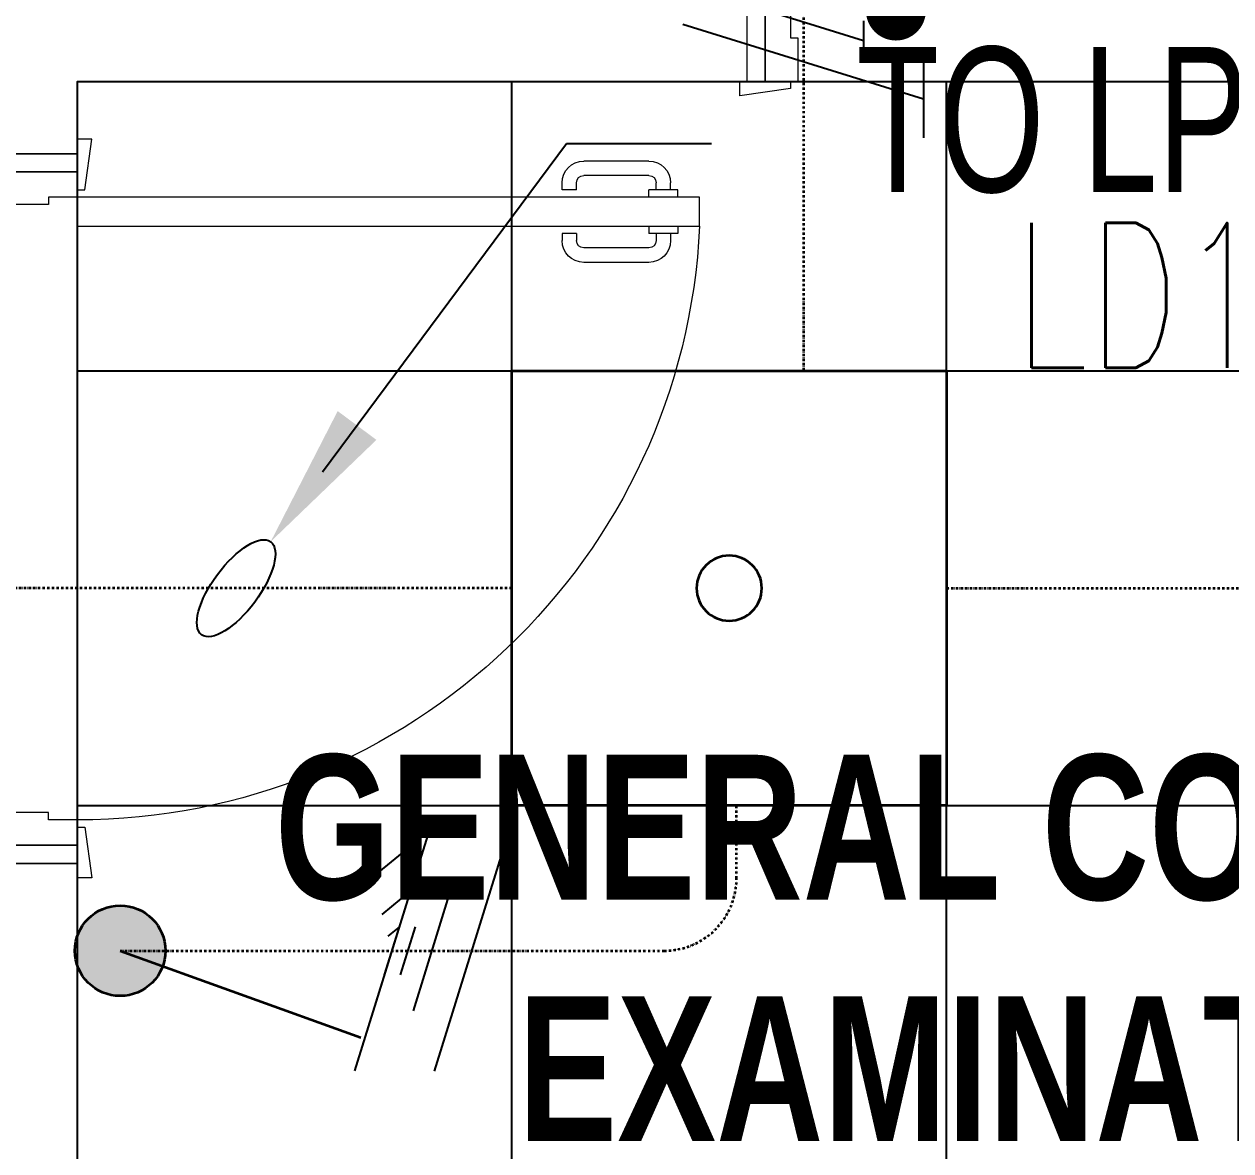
# Model space of a CAD drawing. Extents: x -12260 to 57327, y -29287 to 19916.
# Drawn here: x 15032 to 16699, y 1713 to 3269 of the extents above; entities that cross this region are included whole.
import ezdxf
from ezdxf import colors
from ezdxf.entities.mleader import LeaderData, LeaderLine
from ezdxf.enums import TextEntityAlignment as Align
from ezdxf.math import Vec2, Vec3

# ---------------------------------------------------------------- set-up
doc = ezdxf.new("R2010")
doc.units = 0
doc.header["$LTSCALE"] = 0.25
doc.linetypes.add('DASHDOT', pattern=[25.4, 12.7, -6.35, 0, -6.35])
for name, color, linetype, lineweight in [('01-First Floor$0$72_EGR_BASE_TEXT', 252, 'Continuous', 5), ('01-First Floor$0$Walls', 251, 'Continuous', 5), ('01-First Floor$0$Wooden Joinery', 251, 'Continuous', 5), ('E-LITE-CIRC-NUMB', 6, 'Continuous', 25), ('E-LITE-CLNG', 150, 'Continuous', 35), ('E-LITE-CLNG-CNDT', 6, 'DASHDOT', 35), ('E-LITE-CTRL', 6, 'Continuous', 25), ('E-LITE-IDEN', 6, 'Continuous', 25), ('E-LITE-SWCH @ 100', 3, 'Continuous', 35), ('E-LITE-TEXT', 6, 'Continuous', 25), ('E-POWR-WIRE', 6, 'Continuous', 25), ('E-POWR-WIRE @ 100', 6, 'Continuous', 25), ('E-POWR-WIRE @ 20', 6, 'Continuous', 25), ('E-POWR-WIRE @ 50', 6, 'Continuous', 25)]:
    doc.layers.add(name, color=color, linetype=linetype, lineweight=lineweight)
doc.layers.add('01-First Floor$0$FALSE CEILING', color=251, linetype='Continuous')
doc.styles.add('01-First Floor$0$X3G_ENTITY_9EC9', font='swisscl.ttf', dxfattribs={"height": 0.2})
doc.styles.add('DC_Elc_Romans', font='elc_romans.shx', dxfattribs={"width": 0.7})
doc.styles.add('DC_SIMPLEX', font='SIMPLEX.shx', dxfattribs={"width": 0.7})

# ---------------------------------------------------------------- blocks, each defined once
blk = doc.blocks.new('01-First Floor$0$A$C72370EFE')
at = {"layer": '01-First Floor$0$Wooden Joinery'}
for p, q in [((-0.01, -0.03), (-0.01, -0.07)), ((0, -0.03), (-0.01, -0.03)), ((0.04, -0.03), (0.05, -0.03)), ((0.05, -0.03), (0.05, -0.07)), ((-0.01, -0.04), (-0.02, -0.04)), ((0.05, -0.04), (0.06, -0.04)), ((-0.01, -0.06), (-0.02, -0.06)), ((0.05, -0.06), (0.06, -0.06)), ((-0.05, -0.07), (-0.05, -0.16)), ((-0.03, -0.07), (-0.03, -0.16)), ((0, -0.07), (-0.01, -0.07)), ((0.04, -0.07), (0.05, -0.07)), ((0.07, -0.07), (0.07, -0.16)), ((0.09, -0.07), (0.09, -0.16)), ((-0.01, -0.17), (-0.02, -0.17)), ((-0.01, -0.17), (-0.01, -0.19)), ((0.05, -0.17), (0.06, -0.17)), ((0.05, -0.17), (0.05, -0.19)), ((-0.01, -0.19), (-0.02, -0.19)), ((0.05, -0.19), (0.06, -0.19))]:
    blk.add_line(p, q, dxfattribs=at)
for centre, radius, start, end in [((-0.02, -0.07), 0.03, 90, 180), ((0.06, -0.07), 0.03, 0, 90), ((-0.02, -0.07), 0.01, 90, 180), ((0.06, -0.07), 0.01, 0, 90), ((-0.02, -0.16), 0.03, 180, 270), ((-0.02, -0.16), 0.01, 180, 270), ((0.06, -0.16), 0.01, 270, 0), ((0.06, -0.16), 0.03, 270, 0)]:
    blk.add_arc(centre, radius, start, end, dxfattribs=at)
blk = doc.blocks.new('01-First Floor$0$A$C5DAD61B4')
at = {"layer": '01-First Floor$0$Wooden Joinery'}
for points in [[(80, 959.1), (80, 969.1), (10, 979.1), (10, 959.1)], [(940, 959.1), (940, 969.1), (1010, 979.1), (1010, 959.1)], [(70, 859.1), (70, 849.1), (0, 839.1), (0, 859.1)], [(120, 859.1), (120, 0), (80, 0), (80, 859.1)], [(950, 859.1), (950, 849.1), (1020, 839.1), (1020, 859.1)]]:
    blk.add_lwpolyline(points, close=True, dxfattribs=at)
for points in [[(45, 859.1), (45, 959.1), (20, 959.1), (20, 859.1), (45, 859.1)], [(45, 859.1), (80, 859.1), (80, 899.1), (90, 899.1), (90, 959.1), (45, 959.1), (45, 859.1)], [(975, 859.1), (940, 859.1), (940, 899.1), (930, 899.1), (930, 959.1), (975, 959.1), (975, 859.1)], [(975, 859.1), (975, 959.1), (1000, 959.1), (1000, 859.1), (975, 859.1)]]:
    blk.add_lwpolyline(points, dxfattribs=at)
blk.add_arc((80, 859.1), 860, 272.666, 0, dxfattribs=at)
at = {"layer": '01-First Floor$0$Wooden Joinery', "xscale": 999.9999999998854, "yscale": 999.9999999998854, "zscale": 999.9999999998854, "rotation": 180}
blk.add_blockref('01-First Floor$0$A$C72370EFE', (120, 0), dxfattribs=at)
blk = doc.blocks.new('01-First Floor')
at = {"layer": '01-First Floor$0$FALSE CEILING', "linetype": 'Continuous'}
for p, q in [((15706, -298.6), (15706, 3190)), ((16306, -810), (16306, 3190)), ((15106, 2790), (19115.6, 2790)), ((15106, 2190), (19115.6, 2190))]:
    blk.add_line(p, q, dxfattribs=at)
at = {"layer": '01-First Floor$0$FALSE CEILING'}
blk.add_lwpolyline([(16217.4, -810), (15106, 301.4), (15106, 3190), (19115.6, 3190), (19115.6, -810), (16217.4, -810)], dxfattribs=at)
at = {"layer": '01-First Floor$0$Walls'}
for p, q in [((15106, 3090), (15106, 3190)), ((15106, 3190), (16030.8, 3190)), ((15106, 3090), (15006, 3090)), ((15106, 2110), (15006, 2110)), ((15106, 301.4), (15106, 2110))]:
    blk.add_line(p, q, dxfattribs=at)
at = {"layer": '01-First Floor$0$Wooden Joinery', "rotation": 180}
blk.add_blockref('01-First Floor$0$A$C5DAD61B4', (17030.8, 4149.1), dxfattribs=at)
at = {"layer": '01-First Floor$0$Wooden Joinery', "xscale": -1, "rotation": 90}
blk.add_blockref('01-First Floor$0$A$C5DAD61B4', (15965.1, 3110), dxfattribs=at)
at = {"layer": '01-First Floor$0$72_EGR_BASE_TEXT', "insert": (16779.4, 2259.9, -0.1), "char_height": 200, "width": 3508.102, "attachment_point": 2, "style": '01-First Floor$0$X3G_ENTITY_9EC9'}
blk.add_mtext('{\\fSwis721 LtCn BT|b1|i0|c0|p34;GENERAL CONSULTATION / EXAMINATION ROOM}', dxfattribs=at)
blk = doc.blocks.new('*U35')
blk.add_hatch(color=256).paths.add_polyline_path([(-0.625, 0.625, 1), (-0.625, -0.625, 1)])
blk.add_line((-0.625, 0), (-3.947, 1.2))
blk.add_circle((-0.625, 0), 0.625)
at = {"layer": 'E-LITE-CTRL', "style": 'DC_SIMPLEX', "width": 0.7, "flags": 8}
blk.add_attdef('CONTROL', (-26.627, -10.116), '', height=2, rotation=360, dxfattribs=at)
at = {"layer": 'E-LITE-IDEN', "style": 'DC_SIMPLEX', "width": 0.7, "flags": 8}
blk.add_attdef('TYPE', text='', height=2, rotation=360, dxfattribs=at).set_placement((-31.991, -10.116), align=Align.RIGHT)
blk = doc.blocks.new('DC_Arrow-ArrowEllipse')
at = {"color": 0}
blk.add_ellipse((0, 0), major_axis=(0.4, 0), ratio=0.4, dxfattribs=at)
at = {"color": 0, "ltscale": 0.5}
blk.add_solid([(-1.4, 0.1667), (-0.4, 0), (-1.4, -0.1667)], dxfattribs=at)
blk = doc.blocks.new('*U25')
blk.add_lwpolyline([(-300, 300), (-300, -300), (300, -300), (300, 300)], close=True)
blk.add_circle((0, 0), 45)
at = {"layer": 'E-LITE-CIRC-NUMB', "style": 'DC_SIMPLEX', "width": 0.7, "flags": 8}
blk.add_attdef('CIRCUIT', text='', height=200, rotation=0, dxfattribs=at).set_placement((-473.9, 300), align=Align.RIGHT)
at = {"layer": 'E-LITE-CTRL', "style": 'DC_SIMPLEX', "width": 0.7, "flags": 8}
blk.add_attdef('CONTROL', (1118.9, -935), '', height=200, rotation=360, dxfattribs=at)
at = {"layer": 'E-LITE-IDEN', "style": 'DC_SIMPLEX', "width": 0.7, "flags": 8}
blk.add_attdef('TYPE', (460.4, 457.6), '', height=200, rotation=360, dxfattribs=at)
blk = doc.blocks.new('*U44')
for p, q in [((-1.658, 1.617), (1.663, 0.587)), ((-1.66, 0.515), (1.66, -0.515)), ((-1.663, -0.587), (1.658, -1.617)), ((1.659, -1.078), (1.657, -2.157))]:
    blk.add_line(p, q)
at = {"const_width": 0.414}
blk.add_lwpolyline([(1.278, -0.19, 1), (1.277, -0.604, 1)], format="xyb", close=True, dxfattribs=at)
blk = doc.blocks.new('*U641')
at = {"layer": 'E-POWR-WIRE @ 100', "xscale": 100, "yscale": 100, "zscale": 100}
blk.add_blockref('*U44', (16108.4, 3327.5), dxfattribs=at)
at = {"layer": 'E-POWR-WIRE @ 20', "xscale": 20, "yscale": 20, "zscale": 20}
blk.add_blockref('*U44', (16108.4, 3327.5), dxfattribs=at)
at = {"layer": 'E-POWR-WIRE @ 50', "xscale": 50, "yscale": 50, "zscale": 50}
blk.add_blockref('*U44', (16108.4, 3327.5), dxfattribs=at)
blk = doc.blocks.new('*U47')
for p, q in [((-0.515, -1.66), (0.515, 1.66)), ((0.515, 1.66), (-0.287, 1.001)), ((0.587, -1.663), (1.617, 1.658))]:
    blk.add_line(p, q)
blk = doc.blocks.new('*U773')
at = {"layer": 'E-POWR-WIRE @ 100', "xscale": 100, "yscale": 100, "zscale": 100}
blk.add_blockref('*U47', (15540.5, 1989.3), dxfattribs=at)
at = {"layer": 'E-POWR-WIRE @ 20', "xscale": 20, "yscale": 20, "zscale": 20}
blk.add_blockref('*U47', (15540.5, 1989.3), dxfattribs=at)
at = {"layer": 'E-POWR-WIRE @ 50', "xscale": 50, "yscale": 50, "zscale": 50}
blk.add_blockref('*U47', (15540.5, 1989.3), dxfattribs=at)

msp = doc.modelspace()

# ---------------------------------------------------------------- linework, layer by layer
at = {"layer": 'E-LITE-CLNG-CNDT'}
for points in [[(16108.4, 3865), (16108.4, 2790)], [(16306, 2490), (18106, 2490)]]:
    msp.add_lwpolyline(points, dxfattribs=at)
at = {"layer": 'E-LITE-CLNG-CNDT', "elevation": 0}
msp.add_lwpolyline([(15706, 2490), (8309.7, 2490, -0.414214), (8209.7, 2590), (8209.7, 2768.9)], format="xyb", dxfattribs=at)
at = {"layer": 'E-LITE-CLNG-CNDT'}
msp.add_lwpolyline([(15165, 1989.3), (15916.1, 1989.3, 0.414214), (16016.1, 2089.3), (16016.1, 2190)], format="xyb", dxfattribs=at)

# ---------------------------------------------------------------- block references
at = {"layer": 'E-LITE-CLNG'}
ref = msp.add_blockref('*U25', (16006, 2490), dxfattribs=dict(at, xscale=-1))
ref.add_attrib('TYPE', 'LD1', (16399.5, 2794.5), dxfattribs={"layer": 'E-LITE-IDEN', "height": 200, "rotation": 0, "style": 'DC_SIMPLEX', "width": 0.7, "flags": 8})
at = {"layer": 'E-LITE-CLNG-CNDT'}
msp.add_blockref('01-First Floor', (0, 0), dxfattribs=at)
at = {"layer": 'E-LITE-SWCH @ 100', "xscale": 100, "yscale": 100, "zscale": 100, "rotation": 180}
msp.add_blockref('*U35', (15102.5, 1989.3), dxfattribs=at)
at = {"layer": 'E-POWR-WIRE'}
for name in ['*U641', '*U773']:
    msp.add_blockref(name, (0, 0), dxfattribs=at)

# ---------------------------------------------------------------- leaders
at = {"layer": 'E-LITE-TEXT'}
ml = msp.add_multileader_mtext('Standard', dxfattribs=at)
ml.set_content('TO LP-F1/L09', color=256, style='DC_Elc_Romans')
ml.set_leader_properties(color=45)
ml.set_arrow_properties(name='DC_Arrow-ArrowEllipse')
ml.build(insert=Vec2(0, 0))
ml.multileader.update_dxf_attribs({"dogleg_length": 2, "arrow_head_size": 200, "scale": 100})
ctx = ml.context
ctx.base_point, ctx.scale, ctx.char_height, ctx.arrow_head_size, ctx.landing_gap_size, ctx.plane_origin = Vec3(15981.4, 3104.1, 0), 100, 200, 200, 200, Vec3(9944.7, 4695.3, 0)
notes = []
notes.append((ctx, [(0, (1, 1, 0), (15781.4, 3104.1, 0), (1, 0), 200, [(0, [(15325.1, 2490, 0)], 0, [])])]))
ctx.mtext.insert, ctx.mtext.flow_direction = Vec3(16181.4, 3237.4, 0), 5
for ctx, leaders in notes:
    for number, flags, end, landing, length, lines in leaders:
        leader = LeaderData()
        leader.index, (leader.has_last_leader_line, leader.has_dogleg_vector, leader.attachment_direction) = number, flags
        leader.last_leader_point, leader.dogleg_vector, leader.dogleg_length = Vec3(end), Vec3(landing), length
        for number, points, colour, breaks in lines:
            line = LeaderLine()
            line.index, line.vertices, line.color, line.breaks = number, Vec3.list(points), colors.encode_raw_color(colour), breaks
            leader.lines.append(line)
        ctx.leaders.append(leader)

doc.saveas('drawing.dxf')
